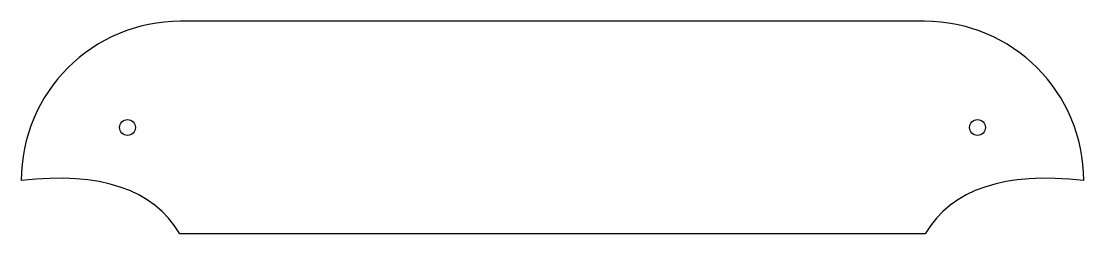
# Model space of a CAD drawing. Header units: millimetres. Extents: x -100 to 100, y 60 to 100.
import ezdxf

# ---------------------------------------------------------------- set-up
doc = ezdxf.new("R2010")
doc.units = ezdxf.units.MM

msp = doc.modelspace()

# ---------------------------------------------------------------- linework, layer by layer
at = {"color": 7, "linetype": 'Continuous', "lineweight": 25}
for p, q in [((70, 100), (-70, 100)), ((70.18, 60), (-70.18, 60))]:
    msp.add_line(p, q, dxfattribs=at)
for centre in [(-80, 80), (80, 80)]:
    msp.add_circle(centre, 1.5, dxfattribs=at)
for centre, start, end in [((-70, 70), 90, 180), ((70, 70), 0, 90)]:
    msp.add_arc(centre, 30, start, end, dxfattribs=at)
for points in [[(-70.18, 60), (-75.14, 68.4), (-85.08, 71.73), (-100, 70)], [(100, 70), (85.08, 71.73), (75.14, 68.4), (70.18, 60)]]:
    msp.add_open_spline(points, degree=3, dxfattribs=at)

doc.saveas('drawing.dxf')
